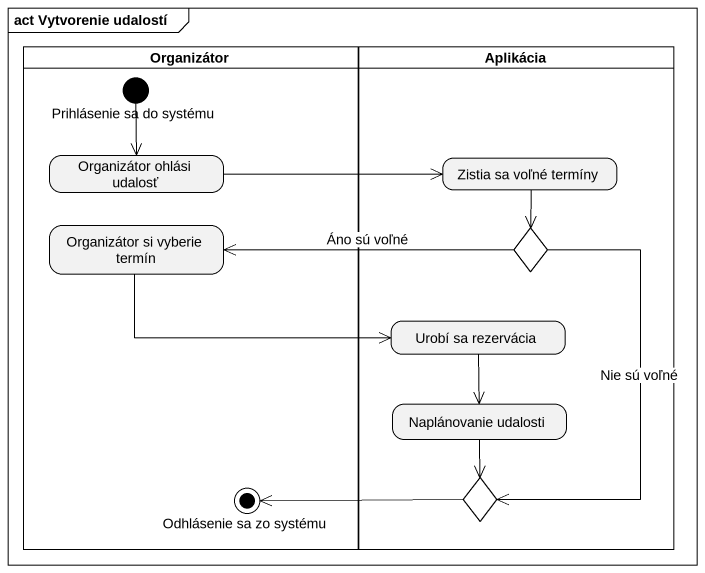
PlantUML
@startuml
mainframe act Vytvorenie udalostí
hide empty description
state Organizátor <<partition>> {
  state "Prihlásenie sa do systému" as Prihlásenie_sa_do_systému <<start>>
  state "Organizátor ohlási udalosť" as Organizátor_ohlási_udalosť
  state "Organizátor si vyberie termín" as Organizátor_si_vyberie
  state "Odhlásenie sa zo systému" as Odhlásenie_sa_zo_systému <<end>>
}
state Aplikácia <<partition>> {
  state "Zistia sa voľné termíny" as Zistia_sa_voľné_termíny
  state choice1 <<choice>>
  state "Urobí sa rezervácia" as Urobí_sa_rezervácia
  state "Naplánovanie udalosti" as Naplánovanie_udalosti
  state choice2 <<choice>>
}
Prihlásenie_sa_do_systému --> Organizátor_ohlási_udalosť
Organizátor_ohlási_udalosť -right-> Zistia_sa_voľné_termíny
Zistia_sa_voľné_termíny --> choice1
Organizátor_si_vyberie -right-> Urobí_sa_rezervácia
choice1 -left-> Organizátor_si_vyberie : Áno sú voľné
choice1 --> choice2 : Nie sú voľné
Urobí_sa_rezervácia --> Naplánovanie_udalosti
Naplánovanie_udalosti --> choice2
choice2 -left-> Odhlásenie_sa_zo_systému
@enduml
